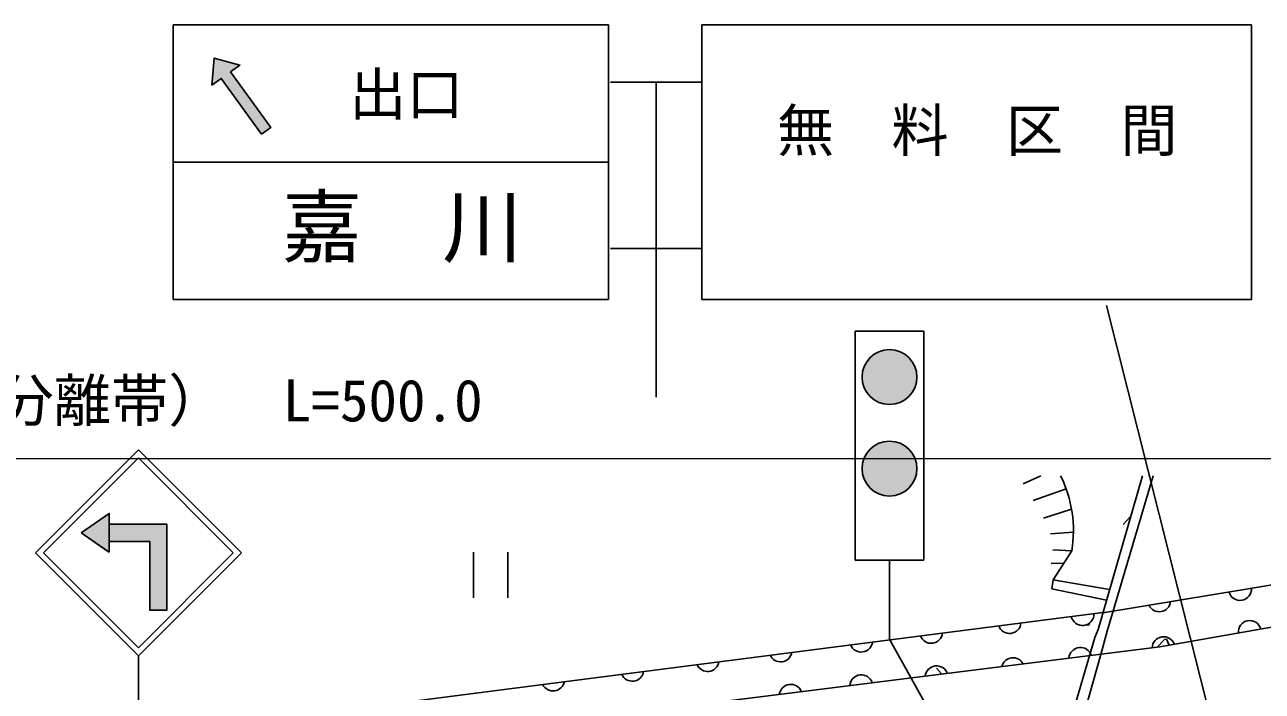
# Model space of a CAD drawing. Units: millimetres, scale not verified. Extents: x 40000 to 680000, y 20000 to 380000.
# Drawn here: x 370312 to 424359, y 316187 to 345302 of the extents above; entities that cross this region are included whole.
import ezdxf
from ezdxf.enums import TextEntityAlignment as Align

# ---------------------------------------------------------------- set-up
doc = ezdxf.new("R2010")
doc.units = ezdxf.units.MM
doc.header["$LTSCALE"] = 1000
for name, color, linetype, lineweight in [('M-BGD', 7, 'Continuous', 25), ('M-STR-HTXT', 7, 'Continuous', 13), ('M-STR-STRC', 7, 'Continuous', 25)]:
    doc.layers.add(name, color=color, linetype=linetype, lineweight=lineweight)
doc.styles.add('ＭＳ ゴシック', font='')
doc.styles.get('ＭＳ ゴシック').set_extended_font_data('MS Gothic')

msp = doc.modelspace()

# ---------------------------------------------------------------- hatches: boundary and pattern name
at = {"layer": 'M-STR-STRC'}
for points in [[(380647, 340521), (381053, 340813), (379301, 343248), (379707, 343540), (378592, 343846), (378489, 342664), (378895, 342956)], [(409280, 329912, 0.41421), (408080, 331112, 0.41421), (406880, 329912, 1)], [(409280, 325913, 0.41421), (408080, 327113, 0.41421), (406880, 325913, 1)], [(372774, 323107), (374002, 323959), (374002, 323482), (374002, 322732), (374002, 322307), (373966, 322281)], [(374002, 323482), (376524, 323482), (376524, 319732), (375774, 319732), (375774, 322732), (374002, 322732)]]:
    msp.add_hatch(color=256, dxfattribs=at).paths.add_polyline_path(points)

# ---------------------------------------------------------------- linework, layer by layer
at = {"layer": 'M-BGD'}
for p, q in [((414688, 325599), (413918, 325251)), ((419134, 325599), (417186, 318891)), ((419600, 325599), (417581, 318816)), ((419397, 325599), (419400, 325593)), ((415793, 325031), (414359, 324514)), ((416028, 324146), (414801, 323754)), ((418622, 323836), (418280, 323477)), ((416111, 323142), (415114, 323064)), ((389911, 322264), (389911, 320264)), ((391411, 322264), (391411, 320264)), ((415216, 322364), (416040, 322324)), ((416040, 322324), (415223, 321057)), ((415146, 321763), (415687, 321776)), ((417400, 319614), (431940, 322018)), ((415223, 321057), (415167, 320662)), ((415223, 321057), (417694, 320639)), ((415167, 320662), (417556, 320166)), ((419892, 318129), (432224, 320300)), ((417400, 319634), (357541, 311933)), ((416693, 319091), (416820, 319094)), ((417050, 318536), (417186, 318891)), ((417050, 318536), (415635, 313737)), ((417581, 318816), (417307, 317787)), ((419772, 318113), (420096, 318454)), ((420096, 318454), (420181, 318456)), ((420181, 318456), (420291, 318198)), ((386342, 313941), (419892, 318129)), ((417307, 317787), (416179, 313797)), ((410351, 316946), (410133, 317195))]:
    msp.add_line(p, q, dxfattribs=at)
for centre, radius, start, end in [((410685, 323200), 5427, 350.7144, 26.2413), ((423388, 320656), 500, 195.2878, 3.4856), ((419861, 320158), 500, 205.1037, 353.6697), ((416509, 319562), 500, 192.1488, 2.5136), ((413322, 319210), 500, 198.7879, 355.8745), ((423812, 318778), 500, 14.6215, 185.3516), ((406848, 318400), 500, 201.4746, 353.1878), ((409897, 318783), 500, 200.4184, 354.244), ((420050, 318068), 500, 19.988, 177.9656), ((403320, 317971), 500, 204.3975, 350.2649), ((416419, 317602), 500, 17.7487, 176.4802), ((400135, 317550), 500, 203.0867, 351.5757), ((410134, 316796), 500, 20.2541, 173.9748), ((413475, 317153), 500, 27.4218, 166.8071), ((396847, 317126), 500, 203.0494, 351.613), ((406845, 316407), 500, 17.7587, 176.4701), ((393387, 316699), 500, 205.1387, 349.5237), ((403763, 315989), 500, 21.6814, 172.5475)]:
    msp.add_arc(centre, radius, start, end, dxfattribs=at)
msp.add_open_spline([(410911, 300197), (413369, 300428), (413993, 300492), (415968, 300690), (420087, 301104), (422392, 301356), (426505, 301831), (429886, 302221), (431787, 302392), (435157, 302877), (437982, 303283), (439578, 303461), (442361, 304092), (445346, 304768), (446979, 305315), (449908, 306200), (452832, 307084), (454493, 307522), (457344, 308618), (460056, 309661), (461545, 310336), (464140, 311644), (466811, 312990), (468239, 313876), (470815, 315396), (473285, 316853), (474726, 317589), (477071, 319241), (479921, 321249), (481428, 322501), (484119, 324718), (485804, 326106), (486766, 326867), (488336, 328383), (489803, 329801), (490513, 330706), (491886, 332215), (493830, 334352), (494966, 335512), (496800, 337745), (497736, 338884), (498533, 339887), (499267, 340841)], degree=3, knots=[0, 0, 0, 0, 1, 1, 1, 2, 2, 2, 3, 3, 3, 4, 4, 4, 5, 5, 5, 6, 6, 6, 7, 7, 7, 8, 8, 8, 9, 9, 9, 10, 10, 10, 11, 11, 11, 12, 12, 12, 13, 13, 13, 14, 14, 14, 14], dxfattribs=at)
at = {"layer": 'M-STR-HTXT'}
msp.add_line((68155, 326360), (568156, 326360), dxfattribs=at)
at = {"layer": 'M-STR-STRC'}
for p, q in [((376801, 333302), (376801, 345302)), ((376801, 345302), (395801, 345302)), ((395801, 345302), (395801, 333302)), ((399890, 333302), (399890, 345302)), ((399890, 345302), (423890, 345302)), ((423890, 345302), (423890, 333302)), ((378592, 343846), (378489, 342664)), ((379707, 343540), (378592, 343846)), ((379301, 343248), (379707, 343540)), ((381053, 340813), (379301, 343248)), ((378489, 342664), (378895, 342956)), ((378895, 342956), (380647, 340521)), ((397890, 342793), (395890, 342793)), ((397890, 342793), (397890, 329036)), ((399890, 342793), (397890, 342793)), ((380647, 340521), (381053, 340813)), ((376801, 339302), (395801, 339302)), ((397890, 335530), (395890, 335530)), ((399890, 335530), (397890, 335530)), ((376801, 333302), (395801, 333302)), ((399890, 333302), (423890, 333302)), ((427562, 293330), (417553, 333045)), ((406581, 331919), (409581, 331919)), ((406581, 329919), (406581, 331919)), ((409581, 331919), (409581, 329919)), ((406581, 321919), (406581, 329919)), ((409581, 329919), (409581, 321919)), ((370775, 322233), (375275, 326733)), ((379775, 322233), (375275, 326733)), ((371128, 322233), (375275, 326380)), ((379421, 322233), (375275, 326380)), ((374002, 323959), (372774, 323107)), ((374002, 323959), (374002, 322256)), ((374002, 323482), (376524, 323482)), ((376524, 323482), (376524, 319732)), ((372774, 323107), (374002, 322256)), ((374002, 322732), (375774, 322732)), ((375774, 322732), (375774, 319732)), ((370775, 322233), (375275, 317732)), ((371128, 322233), (375275, 318086)), ((374002, 322307), (373966, 322281)), ((375275, 318086), (379421, 322233)), ((375275, 317733), (379775, 322233)), ((409581, 321919), (406581, 321919)), ((408081, 321919), (408081, 318470)), ((376524, 319732), (375774, 319732)), ((422260, 293033), (408097, 318437)), ((375275, 317732), (375275, 315732))]:
    msp.add_line(p, q, dxfattribs=at)
for points in [[(380647, 340521), (381053, 340813), (379301, 343248), (379707, 343540), (378592, 343846), (378489, 342664), (378895, 342956)], [(372774, 323107), (374002, 323959), (374002, 323482), (374002, 322732), (374002, 322307), (373966, 322281)], [(374002, 323482), (376524, 323482), (376524, 319732), (375774, 319732), (375774, 322732), (374002, 322732)]]:
    msp.add_lwpolyline(points, close=True, dxfattribs=at)
for points in [[(409280, 329912, 0.41421), (408080, 331112, 0.41421), (406880, 329912, 1)], [(409280, 325913, 0.41421), (408080, 327113, 0.41421), (406880, 325913, 1)]]:
    msp.add_lwpolyline(points, format="xyb", close=True, dxfattribs=at)
for centre in [(408080, 329912), (408080, 325913)]:
    msp.add_circle(centre, 1200, dxfattribs=at)

# ---------------------------------------------------------------- texts
at = {"layer": 'M-STR-HTXT', "style": 'ＭＳ ゴシック'}
msp.add_text('ガードレール（中央分離帯）\u3000L=500.0', height=1833, dxfattribs=at).set_placement((346579, 327426), align=Align.BOTTOM_LEFT)
at = {"layer": 'M-STR-STRC', "style": 'ＭＳ ゴシック'}
msp.add_text('出口', height=1833, dxfattribs=at).set_placement((386976, 340808), align=Align.BOTTOM_CENTER)
msp.add_text('無\u3000料\u3000区\u3000間', height=1833, dxfattribs=at).set_placement((403161, 339220), align=Align.BOTTOM_LEFT)
msp.add_text('嘉\u3000川', height=2566, dxfattribs=at).set_placement((386797, 336479), align=Align.MIDDLE_CENTER)

doc.saveas('drawing.dxf')
